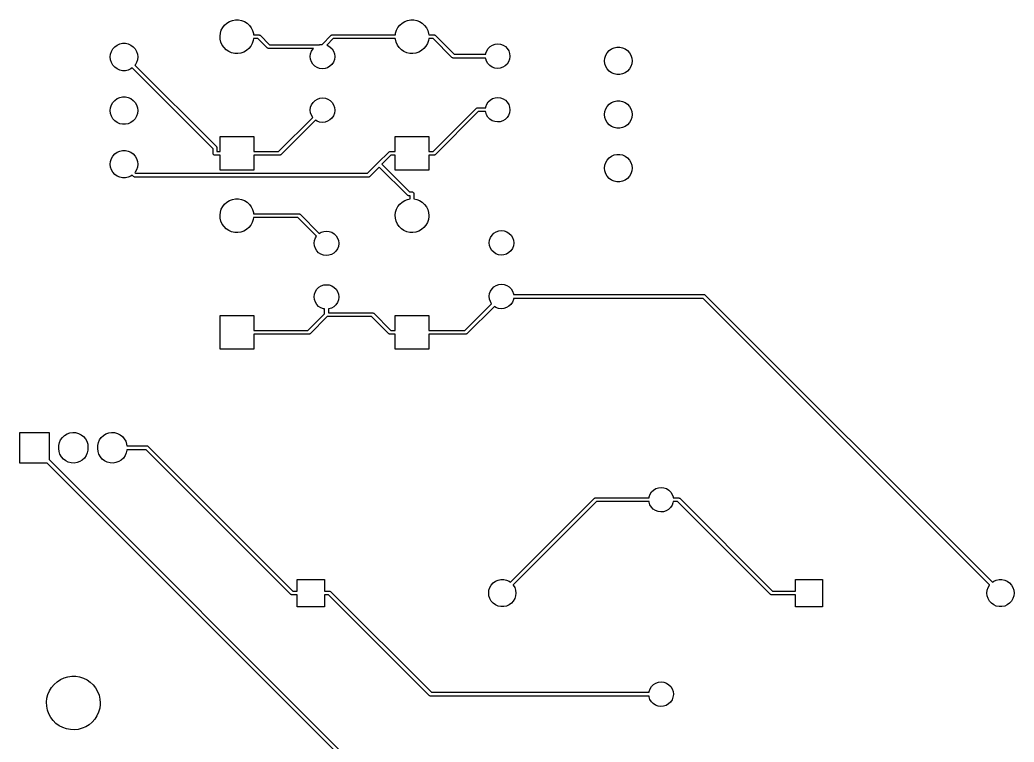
# Model space of a CAD drawing. Extents: x 83.9 to 149.8, y -132.1 to -51.5.
# Drawn here: x 83.9 to 148.8, y -98.6 to -51.5 of the extents above; entities that cross this region are included whole.
import ezdxf

# ---------------------------------------------------------------- set-up
doc = ezdxf.new("R2010")
doc.units = 0
doc.layers.add('BLACK', color=7, linetype='CONTINUOUS')

msp = doc.modelspace()

# ---------------------------------------------------------------- linework, layer by layer
at = {"layer": 'BLACK', "linetype": 'CONTINUOUS'}
for p, q in [((97.1215, -51.9789), (97.2461, -51.8208)), ((97.2461, -51.8208), (97.3974, -51.6881)), ((97.3974, -51.6881), (97.5704, -51.5852)), ((97.5704, -51.5852), (97.7593, -51.5155)), ((97.7593, -51.5155), (97.9577, -51.4814)), ((97.9577, -51.4814), (98.159, -51.484)), ((98.159, -51.484), (98.3564, -51.5233)), ((98.3564, -51.5233), (98.5434, -51.5979)), ((98.5434, -51.5979), (98.7136, -51.7053)), ((98.7136, -51.7053), (98.8615, -51.842)), ((98.8615, -51.842), (98.9819, -52.0033)), ((108.551, -51.9789), (108.676, -51.8208)), ((108.676, -51.8208), (108.827, -51.6881)), ((108.827, -51.6881), (109, -51.5852)), ((109, -51.5852), (109.189, -51.5155)), ((109.189, -51.5155), (109.388, -51.4814)), ((109.388, -51.4814), (109.589, -51.484)), ((109.589, -51.484), (109.786, -51.5233)), ((109.786, -51.5233), (109.973, -51.5979)), ((109.973, -51.5979), (110.144, -51.7053)), ((110.144, -51.7053), (110.291, -51.842)), ((110.291, -51.842), (110.412, -52.0033)), ((96.9444, -52.5492), (96.968, -52.3493)), ((96.9575, -52.7501), (96.9444, -52.5492)), ((96.968, -52.3493), (97.0277, -52.157)), ((97.0277, -52.157), (97.1215, -51.9789)), ((98.9819, -52.0033), (99.0709, -52.1838)), ((99.0709, -52.1838), (99.1256, -52.3775)), ((99.1256, -52.3775), (99.1325, -52.453)), ((99.1325, -52.453), (99.4693, -52.453)), ((99.4693, -52.453), (99.4913, -52.4562)), ((99.4913, -52.4562), (99.4959, -52.4559)), ((99.4959, -52.4559), (99.4984, -52.4572)), ((99.4984, -52.4572), (99.5048, -52.4581)), ((99.5048, -52.4581), (99.5307, -52.4748)), ((99.5307, -52.4748), (99.5577, -52.4896)), ((99.5577, -52.4896), (100.17, -53.102)), ((103.608, -53.0797), (104.198, -52.4896)), ((104.198, -52.4896), (104.215, -52.4763)), ((104.215, -52.4763), (104.218, -52.4728)), ((104.218, -52.4728), (104.221, -52.472)), ((104.221, -52.472), (104.226, -52.4681)), ((104.226, -52.4681), (104.256, -52.4617)), ((104.256, -52.4617), (104.286, -52.453)), ((104.286, -52.453), (108.386, -52.453)), ((108.386, -52.453), (108.398, -52.3493)), ((108.398, -52.3493), (108.458, -52.157)), ((108.458, -52.157), (108.551, -51.9789)), ((110.412, -52.0033), (110.501, -52.1838)), ((110.501, -52.1838), (110.556, -52.3775)), ((110.556, -52.3775), (110.563, -52.453)), ((110.563, -52.453), (110.899, -52.453)), ((110.899, -52.453), (110.921, -52.4562)), ((110.921, -52.4562), (110.926, -52.4559)), ((110.926, -52.4559), (110.928, -52.4572)), ((110.928, -52.4572), (110.935, -52.4581)), ((110.935, -52.4581), (110.961, -52.4748)), ((110.961, -52.4748), (110.988, -52.4896)), ((110.988, -52.4896), (112.221, -53.723)), ((90.0758, -53.2352), (90.228, -53.1246)), ((90.228, -53.1246), (90.3999, -53.048)), ((90.3999, -53.048), (90.5839, -53.0089)), ((90.5839, -53.0089), (90.7721, -53.0089)), ((90.7721, -53.0089), (90.9561, -53.048)), ((90.9561, -53.048), (91.128, -53.1246)), ((91.128, -53.1246), (91.2802, -53.2352)), ((97.0071, -52.9452), (96.9575, -52.7501)), ((97.0914, -53.128), (97.0071, -52.9452)), ((97.2076, -53.2924), (97.0914, -53.128)), ((98.9505, -53.201), (98.8218, -53.3558)), ((99.0489, -53.0254), (98.9505, -53.201)), ((99.1136, -52.8348), (99.0489, -53.0254)), ((99.1327, -52.703), (99.1136, -52.8348)), ((99.4175, -52.703), (99.1327, -52.703)), ((100.03, -53.3154), (99.4175, -52.703)), ((100.17, -53.102), (103.444, -53.102)), ((103.444, -53.102), (103.465, -53.0947)), ((103.465, -53.0947), (103.608, -53.0797)), ((104.338, -52.703), (103.911, -53.1297)), ((103.911, -53.1297), (103.988, -53.157)), ((103.988, -53.157), (104.138, -53.2525)), ((108.384, -52.703), (104.338, -52.703)), ((108.388, -52.7501), (108.384, -52.703)), ((108.437, -52.9452), (108.388, -52.7501)), ((108.521, -53.128), (108.437, -52.9452)), ((108.638, -53.2924), (108.521, -53.128)), ((110.381, -53.201), (110.252, -53.3558)), ((110.479, -53.0254), (110.381, -53.201)), ((110.544, -52.8348), (110.479, -53.0254)), ((110.563, -52.703), (110.544, -52.8348)), ((110.848, -52.703), (110.563, -52.703)), ((112.081, -53.9364), (110.848, -52.703)), ((114.574, -53.2176), (114.726, -53.1241)), ((114.726, -53.1241), (114.895, -53.0667)), ((114.895, -53.0667), (115.073, -53.048)), ((115.073, -53.048), (115.25, -53.0691)), ((115.25, -53.0691), (115.418, -53.129)), ((115.418, -53.129), (115.568, -53.2245)), ((89.778, -53.904), (89.7977, -53.7169)), ((89.7977, -53.7169), (89.8558, -53.5379)), ((89.8558, -53.5379), (89.9499, -53.375)), ((89.9499, -53.375), (90.0758, -53.2352)), ((91.2802, -53.2352), (91.4061, -53.375)), ((91.4061, -53.375), (91.5002, -53.5379)), ((91.5002, -53.5379), (91.5583, -53.7169)), ((91.5583, -53.7169), (91.578, -53.904)), ((97.3517, -53.4329), (97.2076, -53.2924)), ((97.5191, -53.5447), (97.3517, -53.4329)), ((97.7041, -53.6242), (97.5191, -53.5447)), ((97.9004, -53.6686), (97.7041, -53.6242)), ((98.1016, -53.6765), (97.9004, -53.6686)), ((98.3008, -53.6476), (98.1016, -53.6765)), ((98.4914, -53.5829), (98.3008, -53.6476)), ((98.667, -53.4845), (98.4914, -53.5829)), ((98.8218, -53.3558), (98.667, -53.4845)), ((100.057, -53.3302), (100.03, -53.3154)), ((100.083, -53.3469), (100.057, -53.3302)), ((100.089, -53.3478), (100.083, -53.3469)), ((100.092, -53.3491), (100.089, -53.3478)), ((100.096, -53.3488), (100.092, -53.3491)), ((100.118, -53.352), (100.096, -53.3488)), ((103.036, -53.352), (100.118, -53.352)), ((102.837, -53.8648), (102.859, -53.6879)), ((102.859, -53.6879), (102.92, -53.5203)), ((102.92, -53.5203), (103.017, -53.3704)), ((103.017, -53.3704), (103.036, -53.352)), ((104.138, -53.2525), (104.264, -53.3791)), ((104.264, -53.3791), (104.358, -53.5303)), ((104.358, -53.5303), (104.417, -53.6988)), ((104.417, -53.6988), (104.437, -53.876)), ((108.782, -53.4329), (108.638, -53.2924)), ((108.949, -53.5447), (108.782, -53.4329)), ((109.134, -53.6242), (108.949, -53.5447)), ((109.33, -53.6686), (109.134, -53.6242)), ((109.532, -53.6765), (109.33, -53.6686)), ((109.731, -53.6476), (109.532, -53.6765)), ((109.921, -53.5829), (109.731, -53.6476)), ((110.097, -53.4845), (109.921, -53.5829)), ((110.252, -53.3558), (110.097, -53.4845)), ((112.221, -53.723), (114.281, -53.723)), ((114.281, -53.723), (114.289, -53.6599)), ((114.289, -53.6599), (114.35, -53.4923)), ((114.35, -53.4923), (114.447, -53.3424)), ((114.447, -53.3424), (114.574, -53.2176)), ((115.568, -53.2245), (115.694, -53.3511)), ((115.694, -53.3511), (115.788, -53.5023)), ((115.788, -53.5023), (115.847, -53.6708)), ((115.847, -53.6708), (115.867, -53.848)), ((115.867, -53.848), (115.867, -53.8703)), ((122.056, -53.9709), (122.114, -53.7919)), ((122.114, -53.7919), (122.208, -53.629)), ((122.208, -53.629), (122.334, -53.4892)), ((122.334, -53.4892), (122.486, -53.3786)), ((122.486, -53.3786), (122.658, -53.302)), ((122.658, -53.302), (122.842, -53.2629)), ((122.842, -53.2629), (123.03, -53.2629)), ((123.03, -53.2629), (123.214, -53.302)), ((123.214, -53.302), (123.386, -53.3786)), ((123.386, -53.3786), (123.538, -53.4892)), ((123.538, -53.4892), (123.664, -53.629)), ((123.664, -53.629), (123.758, -53.7919)), ((123.758, -53.7919), (123.816, -53.9709)), ((89.7977, -54.0911), (89.778, -53.904)), ((89.8558, -54.2701), (89.7977, -54.0911)), ((89.9499, -54.433), (89.8558, -54.2701)), ((90.0758, -54.5728), (89.9499, -54.433)), ((91.4061, -54.433), (91.3955, -54.4448)), ((91.3955, -54.4448), (96.7071, -59.7563)), ((91.5002, -54.2701), (91.4061, -54.433)), ((91.5583, -54.0911), (91.5002, -54.2701)), ((91.578, -53.904), (91.5583, -54.0911)), ((102.854, -54.0423), (102.837, -53.8648)), ((102.911, -54.2116), (102.854, -54.0423)), ((103.003, -54.3641), (102.911, -54.2116)), ((103.127, -54.4924), (103.003, -54.3641)), ((103.276, -54.5901), (103.127, -54.4924)), ((104.25, -54.3902), (104.121, -54.5132)), ((104.349, -54.2417), (104.25, -54.3902)), ((104.412, -54.075), (104.349, -54.2417)), ((104.437, -53.8983), (104.412, -54.075)), ((104.437, -53.876), (104.437, -53.8983)), ((112.108, -53.9512), (112.081, -53.9364)), ((112.134, -53.9679), (112.108, -53.9512)), ((112.14, -53.9688), (112.134, -53.9679)), ((112.143, -53.9701), (112.14, -53.9688)), ((112.147, -53.9698), (112.143, -53.9701)), ((112.169, -53.973), (112.147, -53.9698)), ((114.28, -53.973), (112.169, -53.973)), ((114.284, -54.0143), (114.28, -53.973)), ((114.341, -54.1836), (114.284, -54.0143)), ((114.433, -54.3361), (114.341, -54.1836)), ((114.557, -54.4644), (114.433, -54.3361)), ((114.706, -54.5621), (114.557, -54.4644)), ((115.551, -54.4852), (115.397, -54.5765)), ((115.68, -54.3622), (115.551, -54.4852)), ((115.779, -54.2137), (115.68, -54.3622)), ((115.842, -54.047), (115.779, -54.2137)), ((115.867, -53.8703), (115.842, -54.047)), ((122.036, -54.158), (122.056, -53.9709)), ((122.056, -54.3451), (122.036, -54.158)), ((122.114, -54.5241), (122.056, -54.3451)), ((123.816, -54.3451), (123.758, -54.5241)), ((123.816, -53.9709), (123.836, -54.158)), ((123.836, -54.158), (123.816, -54.3451)), ((90.228, -54.6834), (90.0758, -54.5728)), ((90.3999, -54.76), (90.228, -54.6834)), ((90.5839, -54.7991), (90.3999, -54.76)), ((90.7721, -54.7991), (90.5839, -54.7991)), ((90.9561, -54.76), (90.7721, -54.7991)), ((91.128, -54.6834), (90.9561, -54.76)), ((91.2164, -54.6192), (91.128, -54.6834)), ((96.4937, -59.8965), (91.2164, -54.6192)), ((103.443, -54.6522), (103.276, -54.5901)), ((103.62, -54.6758), (103.443, -54.6522)), ((103.798, -54.6597), (103.62, -54.6758)), ((103.967, -54.6045), (103.798, -54.6597)), ((104.121, -54.5132), (103.967, -54.6045)), ((114.873, -54.6242), (114.706, -54.5621)), ((115.05, -54.6478), (114.873, -54.6242)), ((115.228, -54.6317), (115.05, -54.6478)), ((115.397, -54.5765), (115.228, -54.6317)), ((122.208, -54.687), (122.114, -54.5241)), ((122.334, -54.8268), (122.208, -54.687)), ((122.486, -54.9374), (122.334, -54.8268)), ((122.658, -55.014), (122.486, -54.9374)), ((122.842, -55.0531), (122.658, -55.014)), ((123.03, -55.0531), (122.842, -55.0531)), ((123.214, -55.014), (123.03, -55.0531)), ((123.386, -54.9374), (123.214, -55.014)), ((123.538, -54.8268), (123.386, -54.9374)), ((123.664, -54.687), (123.538, -54.8268)), ((123.758, -54.5241), (123.664, -54.687)), ((89.7977, -57.2169), (89.8558, -57.0379)), ((89.8558, -57.0379), (89.9499, -56.875)), ((89.9499, -56.875), (90.0758, -56.7352)), ((90.0758, -56.7352), (90.228, -56.6246)), ((90.228, -56.6246), (90.3999, -56.548)), ((90.3999, -56.548), (90.5839, -56.5089)), ((90.5839, -56.5089), (90.7721, -56.5089)), ((90.7721, -56.5089), (90.9561, -56.548)), ((90.9561, -56.548), (91.128, -56.6246)), ((91.128, -56.6246), (91.2802, -56.7352)), ((91.2802, -56.7352), (91.4061, -56.875)), ((91.4061, -56.875), (91.5002, -57.0379)), ((91.5002, -57.0379), (91.5583, -57.2169)), ((102.859, -57.1879), (102.92, -57.0203)), ((102.92, -57.0203), (103.017, -56.8704)), ((103.017, -56.8704), (103.144, -56.7456)), ((103.144, -56.7456), (103.296, -56.6521)), ((103.296, -56.6521), (103.465, -56.5947)), ((103.465, -56.5947), (103.643, -56.576)), ((103.643, -56.576), (103.82, -56.5971)), ((103.82, -56.5971), (103.988, -56.657)), ((103.988, -56.657), (104.138, -56.7525)), ((104.138, -56.7525), (104.264, -56.8791)), ((104.264, -56.8791), (104.358, -57.0303)), ((104.358, -57.0303), (104.417, -57.1988)), ((114.289, -57.1599), (114.35, -56.9923)), ((114.35, -56.9923), (114.447, -56.8424)), ((114.447, -56.8424), (114.574, -56.7176)), ((114.574, -56.7176), (114.726, -56.6241)), ((114.726, -56.6241), (114.895, -56.5667)), ((114.895, -56.5667), (115.073, -56.548)), ((115.073, -56.548), (115.25, -56.5691)), ((115.25, -56.5691), (115.418, -56.629)), ((115.418, -56.629), (115.568, -56.7245)), ((115.568, -56.7245), (115.694, -56.8511)), ((115.694, -56.8511), (115.788, -57.0023)), ((115.788, -57.0023), (115.847, -57.1708)), ((122.208, -57.129), (122.334, -56.9892)), ((122.334, -56.9892), (122.486, -56.8786)), ((122.486, -56.8786), (122.658, -56.802)), ((122.658, -56.802), (122.842, -56.7629)), ((122.842, -56.7629), (123.03, -56.7629)), ((123.03, -56.7629), (123.214, -56.802)), ((123.214, -56.802), (123.386, -56.8786)), ((123.386, -56.8786), (123.538, -56.9892)), ((123.538, -56.9892), (123.664, -57.129)), ((89.778, -57.404), (89.7977, -57.2169)), ((89.7977, -57.5911), (89.778, -57.404)), ((89.8558, -57.7701), (89.7977, -57.5911)), ((91.5583, -57.5911), (91.5002, -57.7701)), ((91.5583, -57.2169), (91.578, -57.404)), ((91.578, -57.404), (91.5583, -57.5911)), ((102.837, -57.3648), (102.859, -57.1879)), ((102.854, -57.5423), (102.837, -57.3648)), ((102.911, -57.7116), (102.854, -57.5423)), ((102.991, -57.8448), (102.911, -57.7116)), ((104.349, -57.7417), (104.25, -57.8902)), ((104.412, -57.575), (104.349, -57.7417)), ((104.437, -57.3983), (104.412, -57.575)), ((104.417, -57.1988), (104.437, -57.376)), ((104.437, -57.376), (104.437, -57.3983)), ((110.848, -60.073), (113.661, -57.2596)), ((113.801, -57.473), (110.988, -60.2864)), ((113.661, -57.2596), (113.679, -57.2463)), ((113.679, -57.2463), (113.682, -57.2428)), ((113.682, -57.2428), (113.684, -57.242)), ((113.684, -57.242), (113.69, -57.2381)), ((113.69, -57.2381), (113.72, -57.2317)), ((113.72, -57.2317), (113.749, -57.223)), ((113.749, -57.223), (114.281, -57.223)), ((114.28, -57.473), (113.801, -57.473)), ((114.284, -57.5143), (114.28, -57.473)), ((114.281, -57.223), (114.289, -57.1599)), ((114.341, -57.6836), (114.284, -57.5143)), ((114.433, -57.8361), (114.341, -57.6836)), ((115.779, -57.7137), (115.68, -57.8622)), ((115.842, -57.547), (115.779, -57.7137)), ((115.867, -57.3703), (115.842, -57.547)), ((115.847, -57.1708), (115.867, -57.348)), ((115.867, -57.348), (115.867, -57.3703)), ((122.036, -57.658), (122.056, -57.4709)), ((122.056, -57.8451), (122.036, -57.658)), ((122.056, -57.4709), (122.114, -57.2919)), ((122.114, -57.2919), (122.208, -57.129)), ((123.664, -57.129), (123.758, -57.2919)), ((123.758, -57.2919), (123.816, -57.4709)), ((123.816, -57.4709), (123.836, -57.658)), ((123.836, -57.658), (123.816, -57.8451)), ((89.9499, -57.933), (89.8558, -57.7701)), ((90.0758, -58.0728), (89.9499, -57.933)), ((90.228, -58.1834), (90.0758, -58.0728)), ((90.3999, -58.26), (90.228, -58.1834)), ((90.5839, -58.2991), (90.3999, -58.26)), ((90.7721, -58.2991), (90.5839, -58.2991)), ((90.9561, -58.26), (90.7721, -58.2991)), ((91.128, -58.1834), (90.9561, -58.26)), ((91.2802, -58.0728), (91.128, -58.1834)), ((91.4061, -57.933), (91.2802, -58.0728)), ((91.5002, -57.7701), (91.4061, -57.933)), ((100.763, -60.073), (102.991, -57.8448)), ((103.17, -58.0202), (100.903, -60.2864)), ((103.276, -58.0901), (103.17, -58.0202)), ((103.443, -58.1522), (103.276, -58.0901)), ((103.62, -58.1758), (103.443, -58.1522)), ((103.798, -58.1597), (103.62, -58.1758)), ((103.967, -58.1045), (103.798, -58.1597)), ((104.121, -58.0132), (103.967, -58.1045)), ((104.25, -57.8902), (104.121, -58.0132)), ((114.557, -57.9644), (114.433, -57.8361)), ((114.706, -58.0621), (114.557, -57.9644)), ((114.873, -58.1242), (114.706, -58.0621)), ((115.05, -58.1478), (114.873, -58.1242)), ((115.228, -58.1317), (115.05, -58.1478)), ((115.397, -58.0765), (115.228, -58.1317)), ((115.551, -57.9852), (115.397, -58.0765)), ((115.68, -57.8622), (115.551, -57.9852)), ((122.114, -58.0241), (122.056, -57.8451)), ((122.208, -58.187), (122.114, -58.0241)), ((122.334, -58.3268), (122.208, -58.187)), ((122.486, -58.4374), (122.334, -58.3268)), ((123.538, -58.3268), (123.386, -58.4374)), ((123.664, -58.187), (123.538, -58.3268)), ((123.758, -58.0241), (123.664, -58.187)), ((123.816, -57.8451), (123.758, -58.0241)), ((122.658, -58.514), (122.486, -58.4374)), ((122.842, -58.5531), (122.658, -58.514)), ((123.03, -58.5531), (122.842, -58.5531)), ((123.214, -58.514), (123.03, -58.5531)), ((123.386, -58.4374), (123.214, -58.514)), ((96.944, -60.073), (96.944, -59.098)), ((96.944, -59.098), (99.144, -59.098)), ((99.144, -59.098), (99.144, -60.073)), ((108.374, -60.073), (108.374, -59.098)), ((108.374, -59.098), (110.574, -59.098)), ((110.574, -59.098), (110.574, -60.073)), ((89.9499, -60.375), (90.0758, -60.2352)), ((90.0758, -60.2352), (90.228, -60.1246)), ((90.228, -60.1246), (90.3999, -60.048)), ((90.3999, -60.048), (90.5839, -60.0089)), ((90.5839, -60.0089), (90.7721, -60.0089)), ((90.7721, -60.0089), (90.9561, -60.048)), ((90.9561, -60.048), (91.128, -60.1246)), ((91.128, -60.1246), (91.2802, -60.2352)), ((91.2802, -60.2352), (91.4061, -60.375)), ((96.4937, -60.198), (96.4937, -59.8965)), ((96.4962, -60.2067), (96.4937, -60.198)), ((96.4949, -60.2156), (96.4962, -60.2067)), ((96.506, -60.2399), (96.4949, -60.2156)), ((96.5135, -60.2655), (96.506, -60.2399)), ((96.5203, -60.2715), (96.5135, -60.2655)), ((96.5241, -60.2797), (96.5203, -60.2715)), ((96.5465, -60.2942), (96.5241, -60.2797)), ((96.5667, -60.3117), (96.5465, -60.2942)), ((96.5756, -60.313), (96.5667, -60.3117)), ((96.5832, -60.3179), (96.5756, -60.313)), ((96.6187, -60.323), (96.5832, -60.3179)), ((96.944, -60.323), (96.6187, -60.323)), ((96.7071, -59.7563), (96.7204, -59.7741)), ((96.7204, -59.7741), (96.7239, -59.7772)), ((96.7239, -59.7772), (96.7247, -59.7799)), ((96.7247, -59.7799), (96.7286, -59.7851)), ((96.7286, -59.7851), (96.735, -59.8152)), ((96.735, -59.8152), (96.7437, -59.8447)), ((96.7437, -59.8447), (96.7437, -60.073)), ((96.7437, -60.073), (96.944, -60.073)), ((96.944, -61.298), (96.944, -60.323)), ((99.144, -60.073), (100.763, -60.073)), ((100.815, -60.323), (99.144, -60.323)), ((99.144, -60.323), (99.144, -61.298)), ((100.845, -60.3143), (100.815, -60.323)), ((100.875, -60.3079), (100.845, -60.3143)), ((100.88, -60.304), (100.875, -60.3079)), ((100.883, -60.3032), (100.88, -60.304)), ((100.886, -60.2997), (100.883, -60.3032)), ((100.903, -60.2864), (100.886, -60.2997)), ((107.248, -60.8222), (107.96, -60.1096)), ((108.1, -60.323), (107.513, -60.9106)), ((107.96, -60.1096), (107.978, -60.0963)), ((107.978, -60.0963), (107.981, -60.0928)), ((107.981, -60.0928), (107.984, -60.092)), ((107.984, -60.092), (107.989, -60.0881)), ((107.989, -60.0881), (108.019, -60.0817)), ((108.019, -60.0817), (108.049, -60.073)), ((108.049, -60.073), (108.374, -60.073)), ((108.374, -60.323), (108.1, -60.323)), ((108.374, -61.298), (108.374, -60.323)), ((110.574, -60.073), (110.848, -60.073)), ((110.899, -60.323), (110.574, -60.323)), ((110.574, -60.323), (110.574, -61.298)), ((110.929, -60.3143), (110.899, -60.323)), ((110.959, -60.3079), (110.929, -60.3143)), ((110.964, -60.304), (110.959, -60.3079)), ((110.967, -60.3032), (110.964, -60.304)), ((110.97, -60.2997), (110.967, -60.3032)), ((110.988, -60.2864), (110.97, -60.2997)), ((122.486, -60.3786), (122.658, -60.302)), ((122.658, -60.302), (122.842, -60.2629)), ((122.842, -60.2629), (123.03, -60.2629)), ((123.03, -60.2629), (123.214, -60.302)), ((123.214, -60.302), (123.386, -60.3786)), ((89.778, -60.904), (89.7977, -60.7169)), ((89.7977, -61.0911), (89.778, -60.904)), ((89.7977, -60.7169), (89.8558, -60.5379)), ((89.8558, -60.5379), (89.9499, -60.375)), ((91.4061, -60.375), (91.5002, -60.5379)), ((91.5002, -60.5379), (91.5583, -60.7169)), ((91.5583, -60.7169), (91.578, -60.904)), ((91.578, -60.904), (91.5583, -61.0911)), ((106.572, -61.4983), (107.248, -60.8222)), ((107.513, -60.9106), (109.314, -62.7117)), ((122.036, -61.158), (122.056, -60.9709)), ((122.056, -60.9709), (122.114, -60.7919)), ((122.114, -60.7919), (122.208, -60.629)), ((122.208, -60.629), (122.334, -60.4892)), ((122.334, -60.4892), (122.486, -60.3786)), ((123.386, -60.3786), (123.538, -60.4892)), ((123.538, -60.4892), (123.664, -60.629)), ((123.664, -60.629), (123.758, -60.7919)), ((123.758, -60.7919), (123.816, -60.9709)), ((123.816, -60.9709), (123.836, -61.158)), ((89.8558, -61.2701), (89.7977, -61.0911)), ((89.9499, -61.433), (89.8558, -61.2701)), ((90.0758, -61.5728), (89.9499, -61.433)), ((90.228, -61.6834), (90.0758, -61.5728)), ((91.2164, -61.6192), (91.128, -61.6834)), ((91.3089, -61.7117), (91.2164, -61.6192)), ((91.4061, -61.433), (91.3955, -61.4448)), ((91.3955, -61.4448), (91.4491, -61.4983)), ((91.5002, -61.2701), (91.4061, -61.433)), ((91.4491, -61.4983), (106.572, -61.4983)), ((91.5583, -61.0911), (91.5002, -61.2701)), ((99.144, -61.298), (96.944, -61.298)), ((107.336, -61.0874), (106.712, -61.7117)), ((109.174, -62.9251), (107.336, -61.0874)), ((110.574, -61.298), (108.374, -61.298)), ((122.056, -61.3451), (122.036, -61.158)), ((122.114, -61.5241), (122.056, -61.3451)), ((122.208, -61.687), (122.114, -61.5241)), ((123.758, -61.5241), (123.664, -61.687)), ((123.816, -61.3451), (123.758, -61.5241)), ((123.836, -61.158), (123.816, -61.3451)), ((90.3999, -61.76), (90.228, -61.6834)), ((90.5839, -61.7991), (90.3999, -61.76)), ((90.7721, -61.7991), (90.5839, -61.7991)), ((90.9561, -61.76), (90.7721, -61.7991)), ((91.128, -61.6834), (90.9561, -61.76)), ((91.3359, -61.7265), (91.3089, -61.7117)), ((91.3618, -61.7432), (91.3359, -61.7265)), ((91.3682, -61.7441), (91.3618, -61.7432)), ((91.3707, -61.7454), (91.3682, -61.7441)), ((91.3753, -61.7451), (91.3707, -61.7454)), ((91.3973, -61.7483), (91.3753, -61.7451)), ((106.623, -61.7483), (91.3973, -61.7483)), ((106.653, -61.7396), (106.623, -61.7483)), ((106.683, -61.7332), (106.653, -61.7396)), ((106.688, -61.7293), (106.683, -61.7332)), ((106.691, -61.7285), (106.688, -61.7293)), ((106.694, -61.725), (106.691, -61.7285)), ((106.712, -61.7117), (106.694, -61.725)), ((122.334, -61.8268), (122.208, -61.687)), ((122.486, -61.9374), (122.334, -61.8268)), ((122.658, -62.014), (122.486, -61.9374)), ((122.842, -62.0531), (122.658, -62.014)), ((123.03, -62.0531), (122.842, -62.0531)), ((123.214, -62.014), (123.03, -62.0531)), ((123.386, -61.9374), (123.214, -62.014)), ((123.538, -61.8268), (123.386, -61.9374)), ((123.664, -61.687), (123.538, -61.8268)), ((109.201, -62.9399), (109.174, -62.9251)), ((109.314, -62.7117), (109.474, -62.7117)), ((109.474, -62.7117), (109.51, -62.7168)), ((109.51, -62.7168), (109.517, -62.7217)), ((109.517, -62.7217), (109.526, -62.723)), ((109.526, -62.723), (109.546, -62.7405)), ((109.546, -62.7405), (109.569, -62.755)), ((109.569, -62.755), (109.572, -62.7632)), ((109.572, -62.7632), (109.579, -62.7692)), ((109.579, -62.7692), (109.587, -62.7948)), ((109.587, -62.7948), (109.598, -62.8191)), ((109.598, -62.8191), (109.596, -62.828)), ((109.596, -62.828), (109.599, -62.8367)), ((109.599, -62.8367), (109.599, -63.17)), ((97.1215, -63.6629), (97.2461, -63.5048)), ((97.2461, -63.5048), (97.3974, -63.3721)), ((97.3974, -63.3721), (97.5704, -63.2692)), ((97.5704, -63.2692), (97.7593, -63.1995)), ((97.7593, -63.1995), (97.9577, -63.1654)), ((97.9577, -63.1654), (98.159, -63.168)), ((98.159, -63.168), (98.3564, -63.2073)), ((98.3564, -63.2073), (98.5434, -63.2819)), ((98.5434, -63.2819), (98.7136, -63.3893)), ((98.7136, -63.3893), (98.8615, -63.526)), ((98.8615, -63.526), (98.9819, -63.6873)), ((108.551, -63.6629), (108.676, -63.5048)), ((108.676, -63.5048), (108.827, -63.3721)), ((108.827, -63.3721), (109, -63.2692)), ((109, -63.2692), (109.189, -63.1995)), ((109.189, -63.1995), (109.349, -63.172)), ((109.227, -62.9566), (109.201, -62.9399)), ((109.233, -62.9575), (109.227, -62.9566)), ((109.236, -62.9588), (109.233, -62.9575)), ((109.24, -62.9585), (109.236, -62.9588)), ((109.262, -62.9617), (109.24, -62.9585)), ((109.349, -62.9617), (109.262, -62.9617)), ((109.349, -63.172), (109.349, -62.9617)), ((109.599, -63.17), (109.786, -63.2073)), ((109.786, -63.2073), (109.973, -63.2819)), ((109.973, -63.2819), (110.144, -63.3893)), ((110.144, -63.3893), (110.291, -63.526)), ((110.291, -63.526), (110.412, -63.6873)), ((96.9444, -64.2332), (96.968, -64.0333)), ((96.9575, -64.4341), (96.9444, -64.2332)), ((96.968, -64.0333), (97.0277, -63.841)), ((97.0277, -63.841), (97.1215, -63.6629)), ((98.9819, -63.6873), (99.0709, -63.8678)), ((99.0709, -63.8678), (99.1256, -64.0615)), ((99.1256, -64.0615), (99.1325, -64.137)), ((99.1325, -64.137), (102.085, -64.137)), ((102.085, -64.137), (102.107, -64.1402)), ((102.107, -64.1402), (102.112, -64.1399)), ((102.112, -64.1399), (102.114, -64.1412)), ((102.114, -64.1412), (102.121, -64.1421)), ((102.121, -64.1421), (102.146, -64.1588)), ((102.146, -64.1588), (102.173, -64.1736)), ((102.173, -64.1736), (103.423, -65.4228)), ((108.374, -64.2332), (108.398, -64.0333)), ((108.388, -64.4341), (108.374, -64.2332)), ((108.398, -64.0333), (108.458, -63.841)), ((108.458, -63.841), (108.551, -63.6629)), ((110.412, -63.6873), (110.501, -63.8678)), ((110.501, -63.8678), (110.556, -64.0615)), ((110.556, -64.0615), (110.574, -64.262)), ((97.0071, -64.6292), (96.9575, -64.4341)), ((97.0914, -64.812), (97.0071, -64.6292)), ((97.2076, -64.9764), (97.0914, -64.812)), ((99.0489, -64.7094), (98.9505, -64.885)), ((99.1136, -64.5188), (99.0489, -64.7094)), ((99.1327, -64.387), (99.1136, -64.5188)), ((102.033, -64.387), (99.1327, -64.387)), ((103.247, -65.6003), (102.033, -64.387)), ((108.437, -64.6292), (108.388, -64.4341)), ((108.521, -64.812), (108.437, -64.6292)), ((108.638, -64.9764), (108.521, -64.812)), ((110.479, -64.7094), (110.381, -64.885)), ((110.544, -64.5188), (110.479, -64.7094)), ((110.572, -64.3196), (110.544, -64.5188)), ((110.574, -64.262), (110.572, -64.3196)), ((97.3517, -65.1169), (97.2076, -64.9764)), ((97.5191, -65.2287), (97.3517, -65.1169)), ((97.7041, -65.3082), (97.5191, -65.2287)), ((97.9004, -65.3526), (97.7041, -65.3082)), ((98.1016, -65.3605), (97.9004, -65.3526)), ((98.3008, -65.3316), (98.1016, -65.3605)), ((98.4914, -65.2669), (98.3008, -65.3316)), ((98.667, -65.1685), (98.4914, -65.2669)), ((98.8218, -65.0398), (98.667, -65.1685)), ((98.9505, -64.885), (98.8218, -65.0398)), ((103.423, -65.4228), (103.55, -65.3441)), ((103.55, -65.3441), (103.719, -65.2867)), ((103.719, -65.2867), (103.897, -65.268)), ((103.897, -65.268), (104.074, -65.2891)), ((104.074, -65.2891), (104.242, -65.349)), ((104.242, -65.349), (104.392, -65.4445)), ((104.392, -65.4445), (104.518, -65.5711)), ((108.782, -65.1169), (108.638, -64.9764)), ((108.949, -65.2287), (108.782, -65.1169)), ((109.134, -65.3082), (108.949, -65.2287)), ((109.33, -65.3526), (109.134, -65.3082)), ((109.532, -65.3605), (109.33, -65.3526)), ((109.731, -65.3316), (109.532, -65.3605)), ((109.921, -65.2669), (109.731, -65.3316)), ((110.097, -65.1685), (109.921, -65.2669)), ((110.252, -65.0398), (110.097, -65.1685)), ((110.381, -64.885), (110.252, -65.0398)), ((114.696, -65.5344), (114.823, -65.4096)), ((114.823, -65.4096), (114.975, -65.3161)), ((114.975, -65.3161), (115.144, -65.2587)), ((115.144, -65.2587), (115.322, -65.24)), ((115.322, -65.24), (115.499, -65.2611)), ((115.499, -65.2611), (115.667, -65.321)), ((115.667, -65.321), (115.817, -65.4165)), ((115.817, -65.4165), (115.943, -65.5431)), ((103.091, -66.0568), (103.113, -65.8799)), ((103.108, -66.2343), (103.091, -66.0568)), ((103.113, -65.8799), (103.174, -65.7123)), ((103.174, -65.7123), (103.247, -65.6003)), ((104.518, -65.5711), (104.612, -65.7223)), ((104.612, -65.7223), (104.671, -65.8908)), ((104.691, -66.0903), (104.666, -66.267)), ((104.671, -65.8908), (104.691, -66.068)), ((104.691, -66.068), (104.691, -66.0903)), ((114.516, -66.0288), (114.538, -65.8519)), ((114.533, -66.2063), (114.516, -66.0288)), ((114.538, -65.8519), (114.599, -65.6843)), ((114.599, -65.6843), (114.696, -65.5344)), ((115.943, -65.5431), (116.037, -65.6943)), ((116.037, -65.6943), (116.096, -65.8628)), ((116.116, -66.0623), (116.091, -66.239)), ((116.096, -65.8628), (116.116, -66.04)), ((116.116, -66.04), (116.116, -66.0623)), ((103.165, -66.4036), (103.108, -66.2343)), ((103.257, -66.5561), (103.165, -66.4036)), ((103.381, -66.6844), (103.257, -66.5561)), ((103.53, -66.7821), (103.381, -66.6844)), ((103.697, -66.8442), (103.53, -66.7821)), ((104.221, -66.7965), (104.052, -66.8517)), ((104.375, -66.7052), (104.221, -66.7965)), ((104.504, -66.5822), (104.375, -66.7052)), ((104.603, -66.4337), (104.504, -66.5822)), ((104.666, -66.267), (104.603, -66.4337)), ((114.59, -66.3756), (114.533, -66.2063)), ((114.682, -66.5281), (114.59, -66.3756)), ((114.806, -66.6564), (114.682, -66.5281)), ((114.955, -66.7541), (114.806, -66.6564)), ((115.122, -66.8162), (114.955, -66.7541)), ((115.299, -66.8398), (115.122, -66.8162)), ((115.477, -66.8237), (115.299, -66.8398)), ((115.646, -66.7685), (115.477, -66.8237)), ((115.8, -66.6772), (115.646, -66.7685)), ((115.929, -66.5542), (115.8, -66.6772)), ((116.028, -66.4057), (115.929, -66.5542)), ((116.091, -66.239), (116.028, -66.4057)), ((103.874, -66.8678), (103.697, -66.8442)), ((104.052, -66.8517), (103.874, -66.8678)), ((103.719, -68.7867), (103.897, -68.768)), ((103.897, -68.768), (104.074, -68.7891)), ((114.975, -68.8161), (115.144, -68.7587)), ((115.144, -68.7587), (115.322, -68.74)), ((115.322, -68.74), (115.499, -68.7611)), ((115.499, -68.7611), (115.667, -68.821)), ((103.091, -69.5568), (103.113, -69.3799)), ((103.113, -69.3799), (103.174, -69.2123)), ((103.174, -69.2123), (103.271, -69.0624)), ((103.271, -69.0624), (103.398, -68.9376)), ((103.398, -68.9376), (103.55, -68.8441)), ((103.55, -68.8441), (103.719, -68.7867)), ((104.074, -68.7891), (104.242, -68.849)), ((104.242, -68.849), (104.392, -68.9445)), ((104.392, -68.9445), (104.518, -69.0711)), ((104.518, -69.0711), (104.612, -69.2223)), ((104.612, -69.2223), (104.671, -69.3908)), ((104.671, -69.3908), (104.691, -69.568)), ((114.516, -69.5288), (114.538, -69.3519)), ((114.538, -69.3519), (114.599, -69.1843)), ((114.599, -69.1843), (114.696, -69.0344)), ((114.696, -69.0344), (114.823, -68.9096)), ((114.823, -68.9096), (114.975, -68.8161)), ((115.667, -68.821), (115.817, -68.9165)), ((115.817, -68.9165), (115.943, -69.0431)), ((115.943, -69.0431), (116.037, -69.1943)), ((116.037, -69.1943), (116.096, -69.3628)), ((116.096, -69.3628), (116.102, -69.415)), ((116.102, -69.415), (128.519, -69.415)), ((128.519, -69.415), (128.541, -69.4182)), ((128.541, -69.4182), (128.545, -69.4179)), ((128.545, -69.4179), (128.548, -69.4192)), ((128.548, -69.4192), (128.554, -69.4201)), ((128.554, -69.4201), (128.58, -69.4368)), ((103.108, -69.7343), (103.091, -69.5568)), ((103.165, -69.9036), (103.108, -69.7343)), ((103.257, -70.0561), (103.165, -69.9036)), ((103.381, -70.1844), (103.257, -70.0561)), ((104.603, -69.9337), (104.504, -70.0822)), ((104.666, -69.767), (104.603, -69.9337)), ((104.691, -69.5903), (104.666, -69.767)), ((104.691, -69.568), (104.691, -69.5903)), ((112.922, -71.757), (114.67, -70.0088)), ((114.533, -69.7063), (114.516, -69.5288)), ((114.59, -69.8756), (114.533, -69.7063)), ((114.67, -70.0088), (114.59, -69.8756)), ((115.929, -70.0542), (115.8, -70.1772)), ((116.028, -69.9057), (115.929, -70.0542)), ((116.091, -69.739), (116.028, -69.9057)), ((116.101, -69.665), (116.091, -69.739)), ((128.467, -69.665), (116.101, -69.665)), ((147.169, -88.367), (128.467, -69.665)), ((128.58, -69.4368), (128.607, -69.4516)), ((128.607, -69.4516), (147.348, -88.1926)), ((102.682, -71.757), (103.766, -70.6732)), ((103.53, -70.2821), (103.381, -70.1844)), ((103.697, -70.3442), (103.53, -70.2821)), ((103.766, -70.3534), (103.697, -70.3442)), ((103.766, -70.6732), (103.766, -70.3534)), ((104.052, -70.3517), (104.016, -70.3549)), ((104.016, -70.3549), (104.016, -70.6)), ((104.016, -70.6), (106.892, -70.6)), ((104.221, -70.2965), (104.052, -70.3517)), ((104.375, -70.2052), (104.221, -70.2965)), ((104.504, -70.0822), (104.375, -70.2052)), ((106.892, -70.6), (106.914, -70.6032)), ((106.914, -70.6032), (106.918, -70.6029)), ((106.918, -70.6029), (106.921, -70.6042)), ((106.921, -70.6042), (106.927, -70.6051)), ((106.927, -70.6051), (106.953, -70.6218)), ((106.953, -70.6218), (106.98, -70.6366)), ((106.98, -70.6366), (108.1, -71.757)), ((114.849, -70.1842), (113.062, -71.9704)), ((114.955, -70.2541), (114.849, -70.1842)), ((115.122, -70.3162), (114.955, -70.2541)), ((115.299, -70.3398), (115.122, -70.3162)), ((115.477, -70.3237), (115.299, -70.3398)), ((115.646, -70.2685), (115.477, -70.3237)), ((115.8, -70.1772), (115.646, -70.2685)), ((96.944, -72.982), (96.944, -70.782)), ((96.944, -70.782), (99.144, -70.782)), ((99.144, -70.782), (99.144, -71.757)), ((103.943, -70.85), (102.822, -71.9704)), ((106.84, -70.85), (103.943, -70.85)), ((107.96, -71.9704), (106.84, -70.85)), ((108.374, -71.757), (108.374, -70.782)), ((108.374, -70.782), (110.574, -70.782)), ((110.574, -70.782), (110.574, -71.757)), ((99.144, -71.757), (102.682, -71.757)), ((102.734, -72.007), (99.144, -72.007)), ((99.144, -72.007), (99.144, -72.982)), ((102.764, -71.9983), (102.734, -72.007)), ((102.794, -71.9919), (102.764, -71.9983)), ((102.799, -71.988), (102.794, -71.9919)), ((102.802, -71.9872), (102.799, -71.988)), ((102.805, -71.9837), (102.802, -71.9872)), ((102.822, -71.9704), (102.805, -71.9837)), ((107.987, -71.9852), (107.96, -71.9704)), ((108.013, -72.0019), (107.987, -71.9852)), ((108.02, -72.0028), (108.013, -72.0019)), ((108.022, -72.0041), (108.02, -72.0028)), ((108.027, -72.0038), (108.022, -72.0041)), ((108.049, -72.007), (108.027, -72.0038)), ((108.374, -72.007), (108.049, -72.007)), ((108.1, -71.757), (108.374, -71.757)), ((108.374, -72.982), (108.374, -72.007)), ((110.574, -71.757), (112.922, -71.757)), ((112.974, -72.007), (110.574, -72.007)), ((110.574, -72.007), (110.574, -72.982)), ((113.004, -71.9983), (112.974, -72.007)), ((113.034, -71.9919), (113.004, -71.9983)), ((113.039, -71.988), (113.034, -71.9919)), ((113.042, -71.9872), (113.039, -71.988)), ((113.045, -71.9837), (113.042, -71.9872)), ((113.062, -71.9704), (113.045, -71.9837)), ((99.144, -72.982), (96.944, -72.982)), ((110.574, -72.982), (108.374, -72.982)), ((83.8835, -80.416), (83.8835, -78.416)), ((83.8835, -78.416), (85.7885, -78.416)), ((85.7885, -78.416), (85.7885, -80.1917)), ((86.9585, -78.5124), (87.1391, -78.4459)), ((87.1391, -78.4459), (87.3295, -78.4171)), ((87.3295, -78.4171), (87.5217, -78.4272)), ((87.5217, -78.4272), (87.708, -78.4757)), ((87.708, -78.4757), (87.8807, -78.5607)), ((89.4985, -78.5124), (89.6791, -78.4459)), ((89.6791, -78.4459), (89.8695, -78.4171)), ((89.8695, -78.4171), (90.0617, -78.4272)), ((90.0617, -78.4272), (90.248, -78.4757)), ((90.248, -78.4757), (90.4207, -78.5607)), ((86.4287, -79.2689), (86.4681, -79.0805)), ((86.4681, -79.0805), (86.5445, -78.9038)), ((86.5445, -78.9038), (86.655, -78.7461)), ((86.655, -78.7461), (86.7948, -78.6138)), ((86.7948, -78.6138), (86.9585, -78.5124)), ((87.8807, -78.5607), (88.0329, -78.6787)), ((88.0329, -78.6787), (88.1581, -78.8249)), ((88.1581, -78.8249), (88.2515, -78.9933)), ((88.2515, -78.9933), (88.309, -79.177)), ((88.9687, -79.2689), (89.0081, -79.0805)), ((89.0081, -79.0805), (89.0845, -78.9038)), ((89.0845, -78.9038), (89.195, -78.7461)), ((89.195, -78.7461), (89.3348, -78.6138)), ((89.3348, -78.6138), (89.4985, -78.5124)), ((90.4207, -78.5607), (90.5729, -78.6787)), ((90.5729, -78.6787), (90.6981, -78.8249)), ((90.6981, -78.8249), (90.7915, -78.9933)), ((90.7915, -78.9933), (90.849, -79.177)), ((86.4235, -79.3685), (86.4287, -79.2689)), ((86.4235, -79.4635), (86.4235, -79.3685)), ((86.443, -79.655), (86.4235, -79.4635)), ((86.5005, -79.8387), (86.443, -79.655)), ((88.2839, -79.7515), (88.2075, -79.9282)), ((88.3233, -79.5631), (88.2839, -79.7515)), ((88.309, -79.177), (88.3285, -79.3685)), ((88.3285, -79.4635), (88.3233, -79.5631)), ((88.3285, -79.3685), (88.3285, -79.4635)), ((88.9635, -79.3685), (88.9687, -79.2689)), ((88.9635, -79.4635), (88.9635, -79.3685)), ((88.983, -79.655), (88.9635, -79.4635)), ((89.0405, -79.8387), (88.983, -79.655)), ((90.8239, -79.7515), (90.7475, -79.9282)), ((90.8633, -79.5631), (90.8239, -79.7515)), ((90.849, -79.177), (90.8606, -79.291)), ((90.8606, -79.291), (92.1717, -79.291)), ((90.8644, -79.541), (90.8633, -79.5631)), ((92.1199, -79.541), (90.8644, -79.541)), ((101.567, -88.9884), (92.1199, -79.541)), ((92.1717, -79.291), (92.1937, -79.2942)), ((92.1937, -79.2942), (92.1983, -79.2939)), ((92.1983, -79.2939), (92.2008, -79.2952)), ((92.2008, -79.2952), (92.2072, -79.2961)), ((92.2072, -79.2961), (92.2331, -79.3128)), ((92.2331, -79.3128), (92.2601, -79.3276)), ((92.2601, -79.3276), (101.707, -88.775)), ((85.6592, -80.416), (83.8835, -80.416)), ((109.189, -103.946), (85.6592, -80.416)), ((85.7885, -80.1917), (109.329, -103.733)), ((86.5939, -80.0071), (86.5005, -79.8387)), ((86.7191, -80.1533), (86.5939, -80.0071)), ((86.8713, -80.2713), (86.7191, -80.1533)), ((87.044, -80.3563), (86.8713, -80.2713)), ((87.2303, -80.4048), (87.044, -80.3563)), ((87.4225, -80.4149), (87.2303, -80.4048)), ((87.6129, -80.3861), (87.4225, -80.4149)), ((87.7935, -80.3196), (87.6129, -80.3861)), ((87.9572, -80.2182), (87.7935, -80.3196)), ((88.097, -80.0859), (87.9572, -80.2182)), ((88.2075, -79.9282), (88.097, -80.0859)), ((89.1339, -80.0071), (89.0405, -79.8387)), ((89.2591, -80.1533), (89.1339, -80.0071)), ((89.4113, -80.2713), (89.2591, -80.1533)), ((89.584, -80.3563), (89.4113, -80.2713)), ((89.7703, -80.4048), (89.584, -80.3563)), ((89.9625, -80.4149), (89.7703, -80.4048)), ((90.1529, -80.3861), (89.9625, -80.4149)), ((90.3335, -80.3196), (90.1529, -80.3861)), ((90.4972, -80.2182), (90.3335, -80.3196)), ((90.637, -80.0859), (90.4972, -80.2182)), ((90.7475, -79.9282), (90.637, -80.0859)), ((125.013, -82.4483), (125.11, -82.2984)), ((125.11, -82.2984), (125.237, -82.1736)), ((125.237, -82.1736), (125.389, -82.0801)), ((125.389, -82.0801), (125.558, -82.0227)), ((125.558, -82.0227), (125.736, -82.004)), ((125.736, -82.004), (125.913, -82.0251)), ((125.913, -82.0251), (126.081, -82.085)), ((126.081, -82.085), (126.231, -82.1805)), ((126.231, -82.1805), (126.357, -82.3071)), ((126.357, -82.3071), (126.451, -82.4583)), ((115.897, -88.1926), (121.374, -82.7156)), ((121.515, -82.929), (116.077, -88.367)), ((121.374, -82.7156), (121.392, -82.7023)), ((121.392, -82.7023), (121.395, -82.6988)), ((121.395, -82.6988), (121.398, -82.698)), ((121.398, -82.698), (121.403, -82.6941)), ((121.403, -82.6941), (121.433, -82.6877)), ((121.433, -82.6877), (121.463, -82.679)), ((121.463, -82.679), (124.944, -82.679)), ((124.943, -82.929), (121.515, -82.929)), ((124.947, -82.9703), (124.943, -82.929)), ((124.944, -82.679), (124.952, -82.6159)), ((125.004, -83.1396), (124.947, -82.9703)), ((124.952, -82.6159), (125.013, -82.4483)), ((126.505, -83.003), (126.442, -83.1697)), ((126.451, -82.4583), (126.51, -82.6268)), ((126.515, -82.929), (126.505, -83.003)), ((126.51, -82.6268), (126.516, -82.679)), ((126.804, -82.929), (126.515, -82.929)), ((126.516, -82.679), (126.855, -82.679)), ((132.863, -88.9884), (126.804, -82.929)), ((126.855, -82.679), (126.877, -82.6822)), ((126.877, -82.6822), (126.882, -82.6819)), ((126.882, -82.6819), (126.884, -82.6832)), ((126.884, -82.6832), (126.891, -82.6841)), ((126.891, -82.6841), (126.917, -82.7008)), ((126.917, -82.7008), (126.944, -82.7156)), ((126.944, -82.7156), (133.003, -88.775)), ((125.096, -83.2921), (125.004, -83.1396)), ((125.22, -83.4204), (125.096, -83.2921)), ((125.369, -83.5181), (125.22, -83.4204)), ((125.536, -83.5802), (125.369, -83.5181)), ((125.713, -83.6038), (125.536, -83.5802)), ((125.891, -83.5877), (125.713, -83.6038)), ((126.06, -83.5325), (125.891, -83.5877)), ((126.214, -83.4412), (126.06, -83.5325)), ((126.343, -83.3182), (126.214, -83.4412)), ((126.442, -83.1697), (126.343, -83.3182)), ((101.981, -88.775), (101.981, -88.011)), ((101.981, -88.011), (103.759, -88.011)), ((103.759, -88.011), (103.759, -88.775)), ((114.648, -88.3775), (114.772, -88.2393)), ((114.772, -88.2393), (114.922, -88.1301)), ((114.922, -88.1301), (115.092, -88.0545)), ((115.092, -88.0545), (115.274, -88.0159)), ((115.274, -88.0159), (115.46, -88.0159)), ((115.46, -88.0159), (115.642, -88.0545)), ((115.642, -88.0545), (115.811, -88.1301)), ((115.811, -88.1301), (115.897, -88.1926)), ((134.493, -88.775), (134.493, -88.011)), ((134.493, -88.011), (136.271, -88.011)), ((136.271, -88.011), (136.271, -89.789)), ((147.348, -88.1926), (147.434, -88.1301)), ((147.434, -88.1301), (147.604, -88.0545)), ((147.604, -88.0545), (147.786, -88.0159)), ((147.786, -88.0159), (147.972, -88.0159)), ((147.972, -88.0159), (148.154, -88.0545)), ((148.154, -88.0545), (148.323, -88.1301)), ((148.323, -88.1301), (148.474, -88.2393)), ((148.474, -88.2393), (148.598, -88.3775)), ((101.707, -88.775), (101.981, -88.775)), ((103.759, -88.775), (104.084, -88.775)), ((104.084, -88.775), (104.106, -88.7782)), ((104.106, -88.7782), (104.111, -88.7779)), ((104.111, -88.7779), (104.113, -88.7792)), ((104.113, -88.7792), (104.12, -88.7801)), ((104.12, -88.7801), (104.146, -88.7968)), ((104.146, -88.7968), (104.173, -88.8116)), ((104.173, -88.8116), (110.74, -95.379)), ((114.478, -88.9), (114.497, -88.7152)), ((114.497, -88.7152), (114.555, -88.5384)), ((114.555, -88.5384), (114.648, -88.3775)), ((116.077, -88.367), (116.086, -88.3775)), ((116.086, -88.3775), (116.179, -88.5384)), ((116.179, -88.5384), (116.236, -88.7152)), ((116.236, -88.7152), (116.256, -88.9)), ((133.003, -88.775), (134.493, -88.775)), ((146.99, -88.9), (147.009, -88.7152)), ((147.009, -88.7152), (147.067, -88.5384)), ((147.067, -88.5384), (147.16, -88.3775)), ((147.16, -88.3775), (147.169, -88.367)), ((148.598, -88.3775), (148.691, -88.5384)), ((148.691, -88.5384), (148.748, -88.7152)), ((148.748, -88.7152), (148.768, -88.9)), ((101.594, -89.0031), (101.567, -88.9884)), ((101.62, -89.0199), (101.594, -89.0031)), ((101.627, -89.0208), (101.62, -89.0199)), ((101.629, -89.0221), (101.627, -89.0208)), ((101.634, -89.0218), (101.629, -89.0221)), ((101.656, -89.025), (101.634, -89.0218)), ((101.981, -89.025), (101.656, -89.025)), ((101.981, -89.789), (101.981, -89.025)), ((104.033, -89.025), (103.759, -89.025)), ((103.759, -89.025), (103.759, -89.789)), ((110.6, -95.5924), (104.033, -89.025)), ((114.497, -89.0848), (114.478, -88.9)), ((114.555, -89.2616), (114.497, -89.0848)), ((114.648, -89.4225), (114.555, -89.2616)), ((114.772, -89.5607), (114.648, -89.4225)), ((116.086, -89.4225), (115.962, -89.5607)), ((116.179, -89.2616), (116.086, -89.4225)), ((116.236, -89.0848), (116.179, -89.2616)), ((116.256, -88.9), (116.236, -89.0848)), ((132.89, -89.0032), (132.863, -88.9884)), ((132.916, -89.0199), (132.89, -89.0032)), ((132.922, -89.0208), (132.916, -89.0199)), ((132.925, -89.0221), (132.922, -89.0208)), ((132.929, -89.0218), (132.925, -89.0221)), ((132.951, -89.025), (132.929, -89.0218)), ((134.493, -89.025), (132.951, -89.025)), ((134.493, -89.789), (134.493, -89.025)), ((147.009, -89.0848), (146.99, -88.9)), ((147.067, -89.2616), (147.009, -89.0848)), ((147.16, -89.4225), (147.067, -89.2616)), ((147.284, -89.5607), (147.16, -89.4225)), ((148.598, -89.4225), (148.474, -89.5607)), ((148.691, -89.2616), (148.598, -89.4225)), ((148.748, -89.0848), (148.691, -89.2616)), ((148.768, -88.9), (148.748, -89.0848)), ((103.759, -89.789), (101.981, -89.789)), ((114.922, -89.6699), (114.772, -89.5607)), ((115.092, -89.7455), (114.922, -89.6699)), ((115.274, -89.7841), (115.092, -89.7455)), ((115.46, -89.7841), (115.274, -89.7841)), ((115.642, -89.7455), (115.46, -89.7841)), ((115.811, -89.6699), (115.642, -89.7455)), ((115.962, -89.5607), (115.811, -89.6699)), ((136.271, -89.789), (134.493, -89.789)), ((147.434, -89.6699), (147.284, -89.5607)), ((147.604, -89.7455), (147.434, -89.6699)), ((147.786, -89.7841), (147.604, -89.7455)), ((147.972, -89.7841), (147.786, -89.7841)), ((148.154, -89.7455), (147.972, -89.7841)), ((148.323, -89.6699), (148.154, -89.7455)), ((148.474, -89.5607), (148.323, -89.6699)), ((86.1172, -94.8603), (86.3107, -94.6876)), ((86.3107, -94.6876), (86.5276, -94.5454)), ((86.5276, -94.5454), (86.7631, -94.4368)), ((86.7631, -94.4368), (87.0122, -94.3642)), ((87.0122, -94.3642), (87.2692, -94.3293)), ((87.2692, -94.3293), (87.5285, -94.3327)), ((87.5285, -94.3327), (87.7845, -94.3744)), ((87.7845, -94.3744), (88.0316, -94.4534)), ((88.0316, -94.4534), (88.2642, -94.5681)), ((88.2642, -94.5681), (88.4773, -94.716)), ((88.4773, -94.716), (88.6662, -94.8937)), ((125.389, -94.7801), (125.558, -94.7227)), ((125.558, -94.7227), (125.736, -94.704)), ((125.736, -94.704), (125.913, -94.7251)), ((125.913, -94.7251), (126.081, -94.785)), ((85.7164, -95.5207), (85.8167, -95.2815)), ((85.8167, -95.2815), (85.9513, -95.0598)), ((85.9513, -95.0598), (86.1172, -94.8603)), ((88.6662, -94.8937), (88.8268, -95.0974)), ((88.8268, -95.0974), (88.9555, -95.3226)), ((88.9555, -95.3226), (89.0495, -95.5643)), ((110.74, -95.379), (124.944, -95.379)), ((124.944, -95.379), (124.952, -95.3159)), ((124.952, -95.3159), (125.013, -95.1483)), ((125.013, -95.1483), (125.11, -94.9984)), ((125.11, -94.9984), (125.237, -94.8736)), ((125.237, -94.8736), (125.389, -94.7801)), ((126.081, -94.785), (126.231, -94.8805)), ((126.231, -94.8805), (126.357, -95.0071)), ((126.357, -95.0071), (126.451, -95.1583)), ((126.451, -95.1583), (126.51, -95.3268)), ((126.51, -95.3268), (126.53, -95.504)), ((85.6266, -96.0302), (85.6526, -95.7721)), ((85.6526, -95.7721), (85.7164, -95.5207)), ((89.0495, -95.5643), (89.1068, -95.8173)), ((89.1068, -95.8173), (89.126, -96.076)), ((110.627, -95.6072), (110.6, -95.5924)), ((110.653, -95.6239), (110.627, -95.6072)), ((110.659, -95.6248), (110.653, -95.6239)), ((110.662, -95.6261), (110.659, -95.6248)), ((110.666, -95.6258), (110.662, -95.6261)), ((110.688, -95.629), (110.666, -95.6258)), ((124.943, -95.629), (110.688, -95.629)), ((124.947, -95.6703), (124.943, -95.629)), ((125.004, -95.8396), (124.947, -95.6703)), ((125.096, -95.9921), (125.004, -95.8396)), ((125.22, -96.1204), (125.096, -95.9921)), ((126.343, -96.0182), (126.214, -96.1412)), ((126.442, -95.8697), (126.343, -96.0182)), ((126.505, -95.703), (126.442, -95.8697)), ((126.53, -95.5263), (126.505, -95.703)), ((126.53, -95.504), (126.53, -95.5263)), ((85.639, -96.2893), (85.6266, -96.0302)), ((85.6896, -96.5437), (85.639, -96.2893)), ((85.7773, -96.7878), (85.6896, -96.5437)), ((89.0205, -96.6745), (88.9139, -96.911)), ((89.0909, -96.4249), (89.0205, -96.6745)), ((89.1236, -96.1676), (89.0909, -96.4249)), ((89.126, -96.076), (89.1236, -96.1676)), ((125.369, -96.2181), (125.22, -96.1204)), ((125.536, -96.2802), (125.369, -96.2181)), ((125.713, -96.3038), (125.536, -96.2802)), ((125.891, -96.2877), (125.713, -96.3038)), ((126.06, -96.2325), (125.891, -96.2877)), ((126.214, -96.1412), (126.06, -96.2325)), ((85.9001, -97.0163), (85.7773, -96.7878)), ((86.0553, -97.2241), (85.9001, -97.0163)), ((86.2395, -97.4067), (86.0553, -97.2241)), ((88.6026, -97.3242), (88.4046, -97.4918)), ((88.7736, -97.1292), (88.6026, -97.3242)), ((88.9139, -96.911), (88.7736, -97.1292)), ((86.4486, -97.5601), (86.2395, -97.4067)), ((86.6782, -97.6809), (86.4486, -97.5601)), ((86.9231, -97.7664), (86.6782, -97.6809)), ((87.1779, -97.8148), (86.9231, -97.7664)), ((87.4371, -97.8249), (87.1779, -97.8148)), ((87.6949, -97.7967), (87.4371, -97.8249)), ((87.9457, -97.7307), (87.6949, -97.7967)), ((88.1841, -97.6283), (87.9457, -97.7307)), ((88.4046, -97.4918), (88.1841, -97.6283))]:
    msp.add_line(p, q, dxfattribs=at)

doc.saveas('drawing.dxf')
